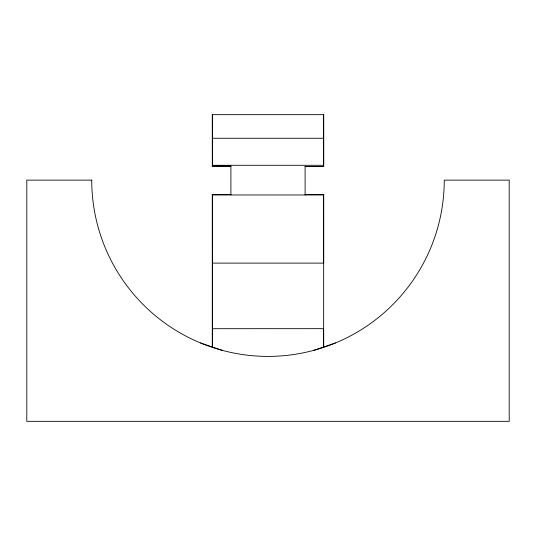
<?xml version="1.0" encoding="UTF-8"?>
<svg xmlns="http://www.w3.org/2000/svg" width="536" height="536" viewBox="0 0 536 536"><rect width="100%" height="100%" fill="white"/><g stroke="black" fill="none" stroke-linecap="round" stroke-linejoin="round"><path stroke-width="0.8" d="M323.677 114.677L323.677 166.421L305.118 166.421L323.677 166.421L323.664 114.671L212.336 114.671L212.35 166.455L212.336 114.671M335.449 342.973L323.65 346.993L323.677 194.977L212.336 194.97L212.35 346.986L200.544 342.973M313.62 350.383L323.644 346.98L323.644 328.662L212.336 328.695M212.336 138.255L323.664 138.255M212.336 165.289L323.664 165.289M212.336 165.792L230.895 165.792L230.909 194.977M212.336 166.448L230.895 166.448M230.895 194.468L212.336 194.468L212.336 346.973L222.38 350.383M305.105 194.468L323.664 194.468L323.664 263.102L212.336 263.102M305.105 166.415L305.125 194.977M91.736 180.13L26.8 180.13L26.8 421.33L509.2 421.33L509.2 180.13L444.257 180.13A176.264 176.264 0 0 1 267.993 356.393A176.264 176.264 0 0 1 91.736 180.13"/></g></svg>
